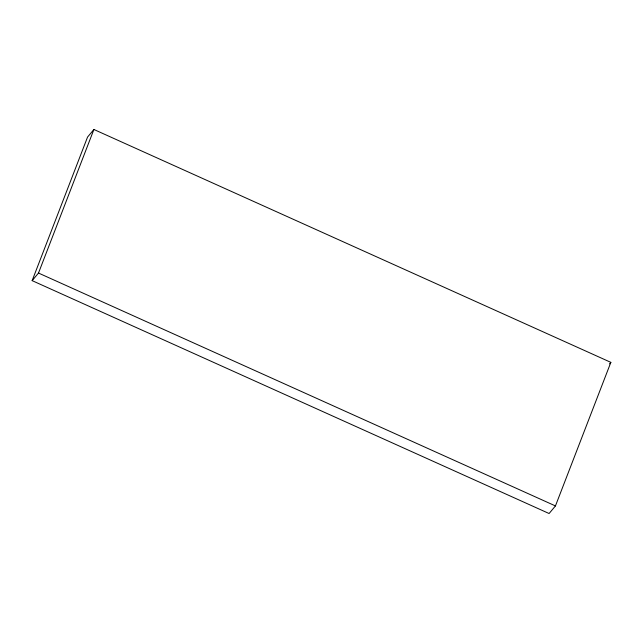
<?xml version="1.0" encoding="UTF-8"?>
<svg xmlns="http://www.w3.org/2000/svg" width="643" height="643" viewBox="0 0 643 643"><rect width="100%" height="100%" fill="white"/><g stroke="black" fill="none" stroke-linecap="round" stroke-linejoin="round"><path stroke-width="0.96" d="M32.15 280.637L87.552 137.072L93.902 129.476L610.85 362.363L555.448 505.928L549.098 513.524L32.15 280.637L38.5 273.05L93.902 129.476M609.58 363.882L610.85 362.363M38.5 273.05L555.448 505.928"/></g></svg>
